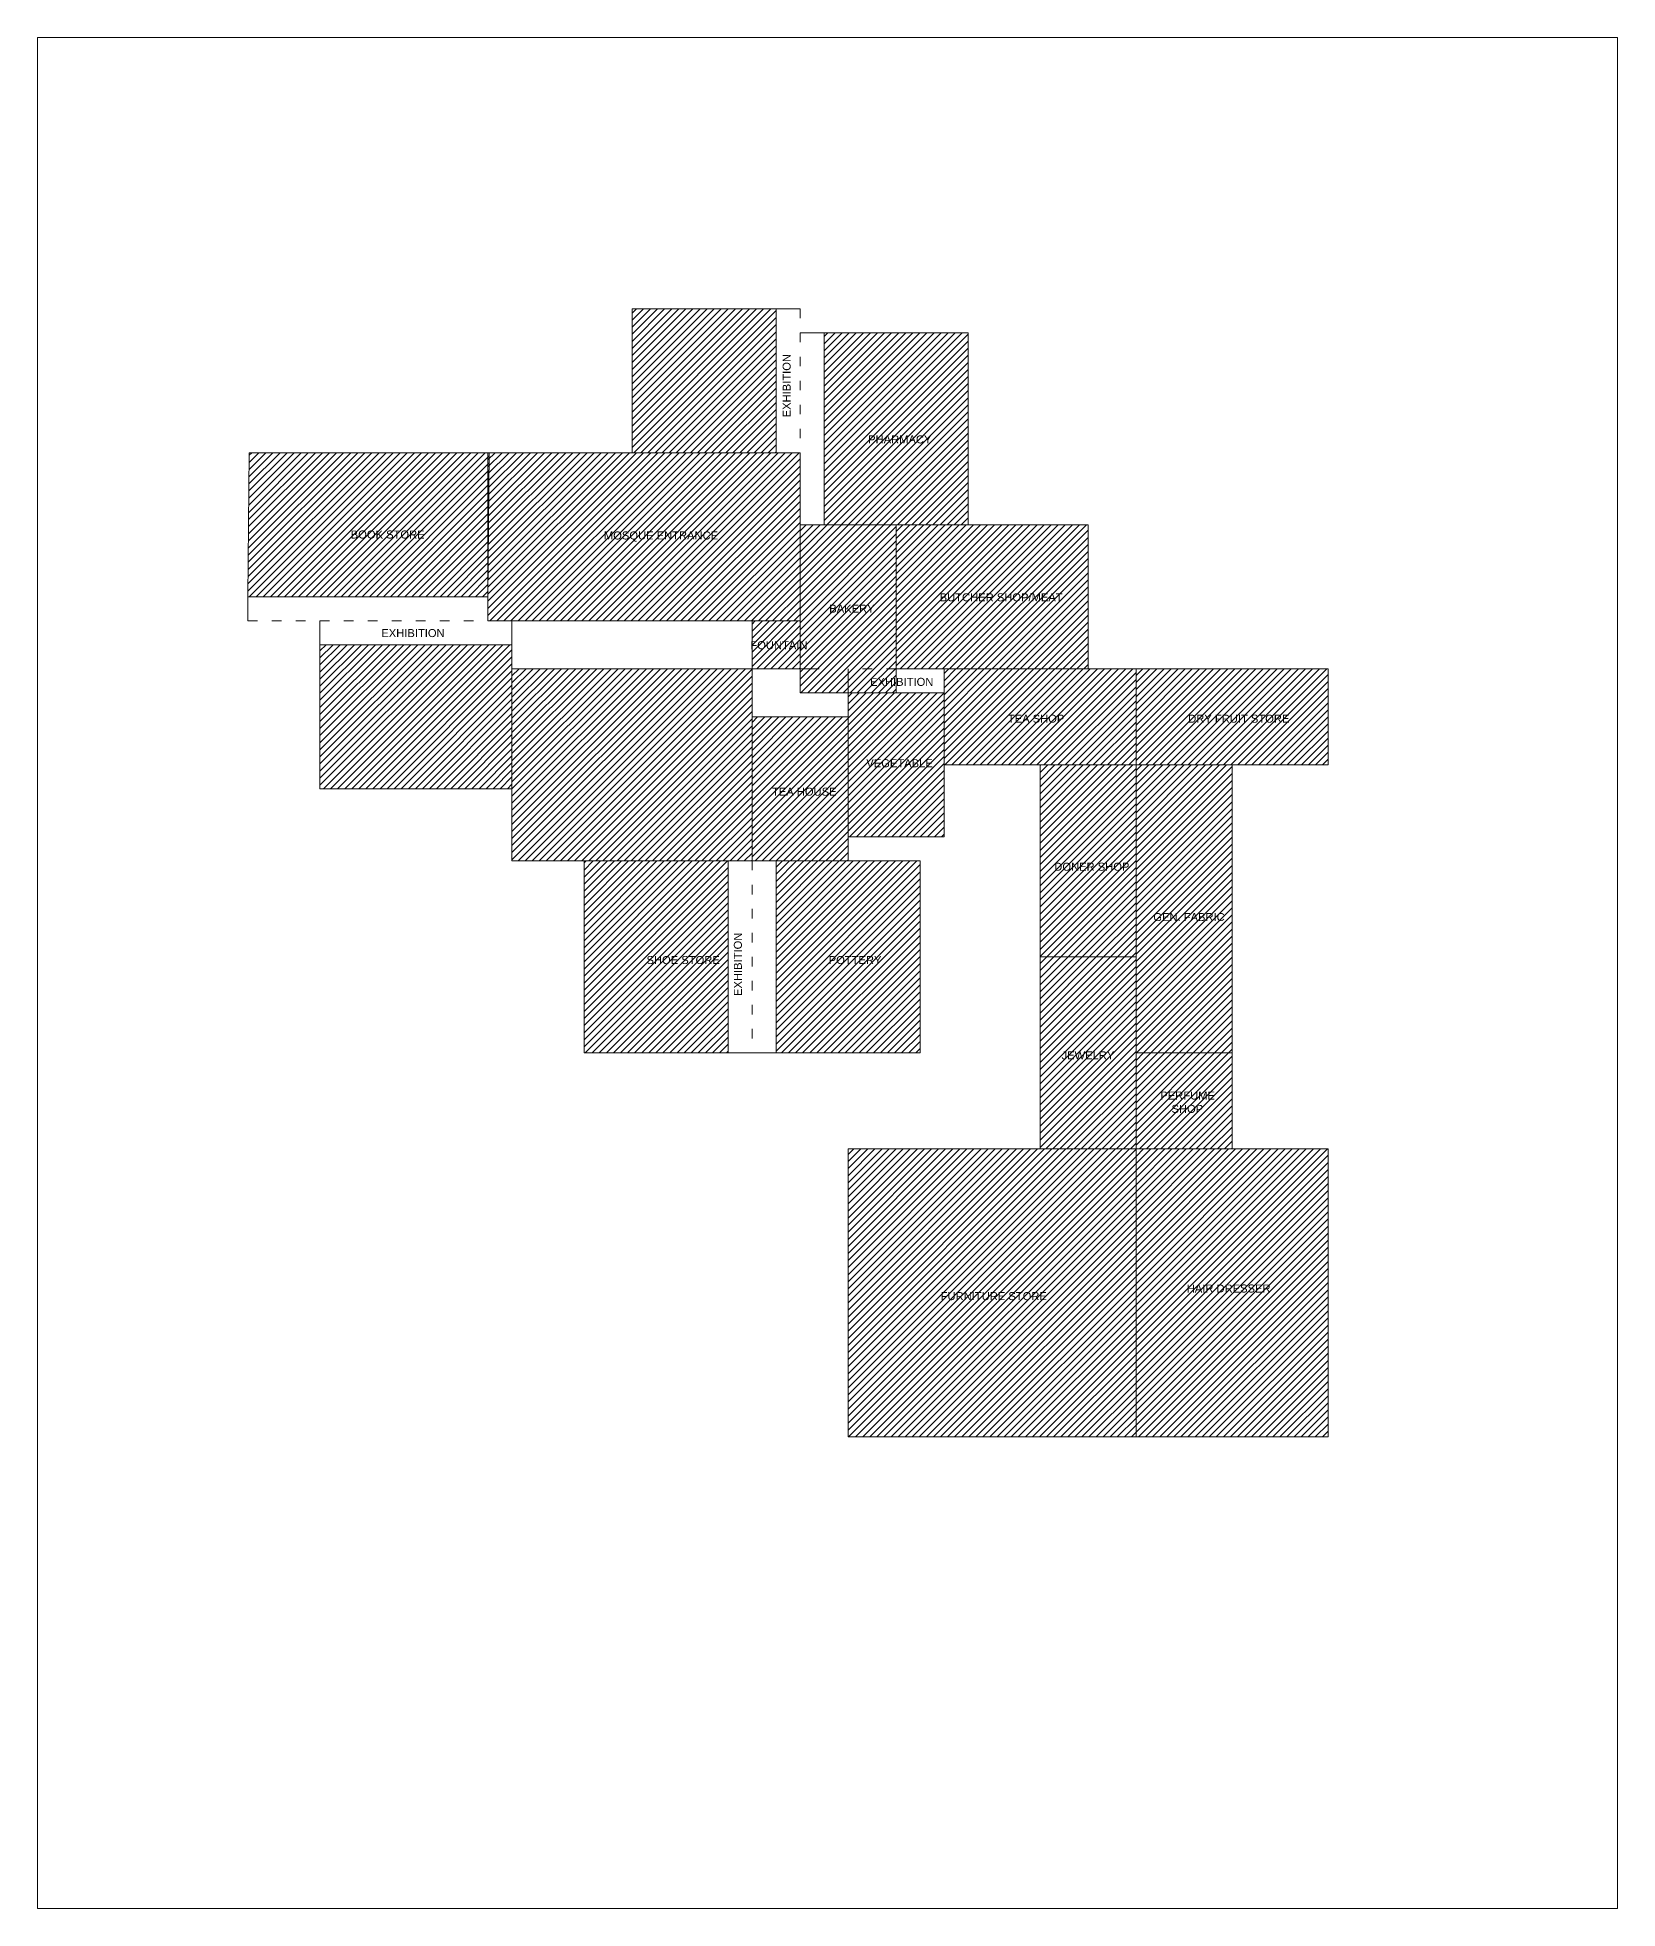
# Model space of a CAD drawing. Header units: inches. Extents: x 164 to 379, y 38 to 328.
# Drawn here: x 339.54 to 379.05, y 37.63 to 84.4 of the extents above; entities that cross this region are included whole.
import ezdxf

# ---------------------------------------------------------------- set-up
doc = ezdxf.new("R2010")
doc.units = ezdxf.units.IN
doc.header["$MEASUREMENT"] = 0
doc.linetypes.add('ACAD_ISO03W100', pattern=[30, 12, -18])
for name, color, linetype, lineweight in [('Fountain', 170, 'Continuous', 13), ('RedCross', 30, 'Continuous', 13), ('Restaurant&Shop', 104, 'Continuous', 13), ('Store', 131, 'Continuous', 13), ('TEXT', 7, 'Continuous', 13), ('Walkway Junction', 7, 'Continuous', 13)]:
    doc.layers.add(name, color=color, linetype=linetype, lineweight=lineweight)
doc.styles.get("Standard").update_dxf_attribs({"font": 'arial.ttf'})
pattern_1 = [(45, (105.6886, -19.29862), (-0.08838835, 0.08838835), [])]
pattern_2 = [(45, (100.8886, -19.29862), (-0.08838835, 0.08838835), [])]
pattern_3 = [(45, (98.4886, -19.29862), (-0.08838835, 0.08838835), [])]

# ---------------------------------------------------------------- blocks, each defined once
blk = doc.blocks.new('A$C40AA3693')
at = {"layer": 'RedCross'}
h = blk.add_hatch(dxfattribs=at)
h.set_pattern_fill('ANSI31', color=256)
h.set_pattern_definition([(45, (-197.71975, -102.92209), (-0.08838835, 0.08838835), [])])
h.paths.add_polyline_path([(0, 4.2), (7.8, 4.2), (7.8, 0), (0, 0)])
blk.add_lwpolyline([(0, 4.2), (7.8, 4.2), (7.8, 0), (0, 0)], close=True, dxfattribs=at)
at = {"layer": 'TEXT', "insert": (2.897, 2.231), "char_height": 0.2, "attachment_point": 1}
blk.add_mtext_dynamic_manual_height_columns('MOSQUE ENTRANCE', width=3.58638, gutter_width=1, heights=[0], dxfattribs=at)
blk = doc.blocks.new('A$C7B0C4086')
at = {"layer": 'Restaurant&Shop'}
h = blk.add_hatch(dxfattribs=at)
h.set_pattern_fill('ANSI31', color=256)
h.set_pattern_definition([(45, (-213.31975, -103.52209), (-0.08838835, 0.08838835), [])])
h.paths.add_polyline_path([(2.4, 3.6), (0, 3.6), (0, -0.6), (2.4, -0.6)])
blk.add_lwpolyline([(2.4, 3.6), (0, 3.6), (0, -0.6), (2.4, -0.6)], close=True, dxfattribs=at)
at = {"layer": 'TEXT', "insert": (0.731, 1.602), "char_height": 0.2, "attachment_point": 1}
blk.add_mtext_dynamic_manual_height_columns('BAKERY', width=3.58638, gutter_width=1, heights=[0], dxfattribs=at)
blk = doc.blocks.new('A$C5EA1074B')
at = {"layer": 'Restaurant&Shop'}
h = blk.add_hatch(dxfattribs=at)
h.set_pattern_fill('ANSI31', color=256)
h.set_pattern_definition([(45, (-197.71975, -89.12209), (-0.08838835, 0.08838835), [])])
h.paths.add_polyline_path([(0, 4.8), (6, 4.8), (6, 0), (0, 0)])
at = {"layer": 'Restaurant&Shop', "linetype": 'ACAD_ISO03W100', "ltscale": 0.04}
blk.add_line((0, 6), (6, 6), dxfattribs=at)
at = {"layer": 'Restaurant&Shop'}
for p, q in [((0, 4.8), (0, 6)), ((6, 6), (6, 4.8))]:
    blk.add_line(p, q, dxfattribs=at)
blk.add_lwpolyline([(0, 4.8), (6, 4.8), (6, 0), (0, 0)], close=True, dxfattribs=at)
blk = doc.blocks.new('A$C4CCC1A8E')
at = {"layer": 'Store'}
h = blk.add_hatch(dxfattribs=at)
h.set_pattern_fill('ANSI31', color=256)
h.set_pattern_definition([(45, (-192.91975, -93.92209), (-0.08838835, 0.08838835), [])])
h.paths.add_polyline_path([(4.8, 2.4), (0, 2.4), (0, -1.2), (4.8, -1.2)])
at = {"layer": 'Store', "linetype": 'ACAD_ISO03W100', "ltscale": 0.02}
blk.add_line((0, 3), (4.8, 3), dxfattribs=at)
at = {"layer": 'Store'}
for p, q in [((0, 3), (0, 2.4)), ((4.8, 3), (4.8, 2.4))]:
    blk.add_line(p, q, dxfattribs=at)
blk.add_lwpolyline([(4.8, 2.4), (0, 2.4), (0, -1.2), (4.8, -1.2)], close=True, dxfattribs=at)
at = {"layer": 'TEXT', "insert": (1.533, 2.791), "char_height": 0.2, "attachment_point": 1}
blk.add_mtext_dynamic_manual_height_columns('EXHIBITION', width=3.58638, gutter_width=1, heights=[0], dxfattribs=at)
blk = doc.blocks.new('A$C54F82CA7')
at = {"layer": 'Store'}
h = blk.add_hatch(dxfattribs=at)
h.set_pattern_fill('ANSI31', color=256)
h.set_pattern_definition([(45, (-191.71975, -99.32209), (-0.08838835, 0.08838835), [])])
h.paths.add_polyline_path([(0.029, 4.2), (6.029, 4.2), (6, 0.6), (0, 0.6)])
for p, q in [((0, 0.6), (0, 0)), ((6, 0.6), (6, 0))]:
    blk.add_line(p, q, dxfattribs=at)
at = {"layer": 'Store', "linetype": 'ACAD_ISO03W100', "ltscale": 0.02}
blk.add_line((0, 0), (6, 0), dxfattribs=at)
at = {"layer": 'Store'}
blk.add_lwpolyline([(0.029, 4.2), (6.029, 4.2), (6, 0.6), (0, 0.6)], close=True, dxfattribs=at)
at = {"layer": 'TEXT', "insert": (2.568, 2.255), "char_height": 0.2, "attachment_point": 1}
blk.add_mtext_dynamic_manual_height_columns('BOOK STORE', width=3.58638, gutter_width=1, heights=[0], dxfattribs=at)
blk = doc.blocks.new('A$C29A25D2F')
at = {"layer": 'Store'}
h = blk.add_hatch(dxfattribs=at)
h.set_pattern_fill('ANSI31', color=256)
h.set_pattern_definition([(45, (-202.51975, -107.12209), (-0.08838835, 0.08838835), [])])
h.paths.add_polyline_path([(-1.2, 3.6), (2.4, 3.6), (2.4, 0), (-1.2, 0)])
for p, q in [((2.4, 3.6), (3, 3.6)), ((3, 0), (2.4, 0))]:
    blk.add_line(p, q, dxfattribs=at)
at = {"layer": 'Store', "linetype": 'ACAD_ISO03W100', "ltscale": 0.02}
blk.add_line((3, 3.6), (3, 0), dxfattribs=at)
at = {"layer": 'Store'}
blk.add_lwpolyline([(-1.2, 3.6), (2.4, 3.6), (2.4, 0), (-1.2, 0)], close=True, dxfattribs=at)
blk = doc.blocks.new('A$C7A9A3AD2')
at = {"layer": 'Store'}
h = blk.add_hatch(dxfattribs=at)
h.set_pattern_fill('ANSI31', color=256)
h.set_pattern_definition([(45, (-215.71975, -99.32209), (-0.08838835, 0.08838835), [])])
h.paths.add_polyline_path([(0, 0), (4.8, 0), (4.8, 3.6), (0, 3.6)])
blk.add_lwpolyline([(0, 0), (4.8, 0), (4.8, 3.6), (0, 3.6)], close=True, dxfattribs=at)
at = {"layer": 'TEXT', "insert": (1.092, 1.682), "char_height": 0.2, "attachment_point": 7}
blk.add_mtext_dynamic_manual_height_columns('BUTCHER SHOP/MEAT', width=3.58638, gutter_width=1, heights=[0], dxfattribs=at)

msp = doc.modelspace()

# ---------------------------------------------------------------- hatches: boundary and pattern name
at = {"layer": 'Fountain'}
h = msp.add_hatch(dxfattribs=at)
h.set_pattern_fill('ANSI31', color=256)
h.set_pattern_definition([(45, (150.0886, -30.09862), (-0.08838835, 0.08838835), [])])
h.paths.add_polyline_path([(357.40834, 68.62347), (358.60834, 68.62347), (358.60834, 69.82347), (357.40834, 69.82347)])
h = msp.add_hatch(dxfattribs=at)
h.set_pattern_fill('ANSI31', color=256)
h.set_pattern_definition(pattern_3)
h.paths.add_polyline_path([(369.40834, 59.02347), (367.00834, 59.02347), (367.00834, 66.22347), (369.40834, 66.22347)])
at = {"layer": 'Restaurant&Shop'}
h = msp.add_hatch(dxfattribs=at)
h.set_pattern_fill('ANSI31', color=256)
h.set_pattern_definition([(45, (103.2886, -19.29862), (-0.08838835, 0.08838835), [])])
h.paths.add_polyline_path([(367.00834, 66.22347), (362.20834, 66.22347), (362.20834, 68.62347), (367.00834, 68.62347)])
h = msp.add_hatch(dxfattribs=at)
h.set_pattern_fill('ANSI31', color=256)
h.set_pattern_definition([(45, (100.8886, -19.29862), (-0.08838835, 0.08838835), [])])
h.paths.add_polyline_path([(367.00834, 68.62347), (371.80834, 68.62347), (371.80834, 66.22347), (367.00834, 66.22347)])
h = msp.add_hatch(dxfattribs=at)
h.set_pattern_fill('ANSI31', color=256)
h.set_pattern_definition([(45, (144.0886, -25.29862), (-0.08838835, 0.08838835), [])])
h.paths.add_polyline_path([(357.40834, 67.42347), (359.80834, 67.42347), (359.80834, 63.82347), (357.40834, 63.82347)])
h = msp.add_hatch(dxfattribs=at)
h.set_pattern_fill('ANSI31', color=256)
h.set_pattern_definition(pattern_1)
h.paths.add_polyline_path([(367.00834, 61.42347), (364.60834, 61.42347), (364.60834, 66.22347), (367.00834, 66.22347)])
at = {"layer": 'Store'}
h = msp.add_hatch(dxfattribs=at)
h.set_pattern_fill('ANSI31', color=256)
h.set_pattern_definition([(45, (150.6886, -34.89862), (-0.08838835, 0.08838835), [])])
h.paths.add_polyline_path([(362.80834, 77.02347), (359.20834, 77.02347), (359.20834, 72.22347), (362.80834, 72.22347)])
h = msp.add_hatch(dxfattribs=at)
h.set_pattern_fill('ANSI31', color=256)
h.set_pattern_definition([(45, (144.0886, -28.29862), (-0.08838835, 0.08838835), [])])
h.paths.add_polyline_path([(359.80834, 68.02347), (362.20834, 68.02347), (362.20834, 64.42347), (359.80834, 64.42347)])
h = msp.add_hatch(dxfattribs=at)
h.set_pattern_fill('ANSI31', color=256)
h.set_pattern_definition(pattern_3)
h.paths.add_polyline_path([(369.40834, 66.22347), (367.00834, 66.22347), (367.00834, 59.02347), (369.40834, 59.02347)])
h = msp.add_hatch(dxfattribs=at)
h.set_pattern_fill('ANSI31', color=256)
h.set_pattern_definition([(45, (151.8886, -25.29862), (-0.08838835, 0.08838835), [])])
h.paths.add_polyline_path([(356.80834, 63.82347), (353.20835, 63.82347), (353.20835, 59.02347), (356.80834, 59.02347)])
h = msp.add_hatch(dxfattribs=at)
h.set_pattern_fill('ANSI31', color=256)
h.set_pattern_definition([(45, (156.0886, -25.29862), (-0.08838835, 0.08838835), [])])
h.paths.add_polyline_path([(358.00834, 63.82347), (361.60834, 63.82347), (361.60834, 59.02347), (358.00834, 59.02347)])
h = msp.add_hatch(dxfattribs=at)
h.set_pattern_fill('ANSI31', color=256)
h.set_pattern_definition(pattern_1)
h.paths.add_polyline_path([(367.00834, 61.42347), (364.60834, 61.42347), (364.60834, 56.62347), (367.00834, 56.62347)])
h = msp.add_hatch(dxfattribs=at)
h.set_pattern_fill('ANSI31', color=256)
h.set_pattern_definition(pattern_3)
h.paths.add_polyline_path([(367.00834, 59.02347), (369.40834, 59.02347), (369.40834, 56.62347), (367.00834, 56.62347)])
h = msp.add_hatch(dxfattribs=at)
h.set_pattern_fill('ANSI31', color=256)
h.set_pattern_definition(pattern_2)
h.paths.add_polyline_path([(367.00834, 56.62347), (359.80834, 56.62347), (359.80834, 49.42347), (367.00834, 49.42347)])
h = msp.add_hatch(dxfattribs=at)
h.set_pattern_fill('ANSI31', color=256)
h.set_pattern_definition(pattern_2)
h.paths.add_polyline_path([(371.80834, 56.62347), (367.00834, 56.62347), (367.00834, 49.42347), (371.80834, 49.42347)])

# ---------------------------------------------------------------- linework, layer by layer
at = {"layer": 'Fountain'}
msp.add_lwpolyline([(357.40834, 68.62347), (357.40834, 69.82347), (358.60834, 69.82347), (358.60834, 68.62347), (357.40834, 68.62347)], dxfattribs=at)
at = {"layer": 'Restaurant&Shop', "linetype": 'ACAD_ISO03W100', "ltscale": 0.04}
msp.add_line((357.40834, 68.62347), (359.80834, 68.62347), dxfattribs=at)
at = {"layer": 'Restaurant&Shop'}
for p, q in [((357.40834, 68.62347), (357.40834, 63.82347)), ((359.80834, 68.62347), (359.80834, 63.82347))]:
    msp.add_line(p, q, dxfattribs=at)
for points in [[(367.00834, 66.22347), (362.20834, 66.22347), (362.20834, 68.62347), (367.00834, 68.62347)], [(367.00834, 68.62347), (371.80834, 68.62347), (371.80834, 66.22347), (367.00834, 66.22347)], [(357.40834, 67.42347), (359.80834, 67.42347), (359.80834, 63.82347), (357.40834, 63.82347)], [(367.00834, 61.42347), (364.60834, 61.42347), (364.60834, 66.22347), (367.00834, 66.22347)]]:
    msp.add_lwpolyline(points, close=True, dxfattribs=at)
at = {"layer": 'Store'}
for p, q in [((358.60834, 77.02347), (362.80834, 77.02347)), ((358.60834, 72.22347), (362.80834, 72.22347)), ((359.80834, 68.62347), (359.80834, 68.02347)), ((362.20834, 68.62347), (362.20834, 68.02347)), ((357.40834, 63.82347), (356.80834, 63.82347)), ((357.40834, 63.82347), (358.00834, 63.82347)), ((357.40834, 59.02347), (356.80834, 59.02347)), ((357.40834, 59.02347), (358.00834, 59.02347))]:
    msp.add_line(p, q, dxfattribs=at)
at = {"layer": 'Store', "linetype": 'ACAD_ISO03W100', "ltscale": 0.02}
for p, q in [((358.60834, 77.02347), (358.60834, 72.22347)), ((362.20834, 68.62347), (359.80834, 68.62347)), ((357.40834, 63.82347), (357.40834, 59.02347)), ((357.40834, 63.82347), (357.40834, 59.02347))]:
    msp.add_line(p, q, dxfattribs=at)
at = {"layer": 'Store'}
for points in [[(362.80834, 77.02347), (359.20834, 77.02347), (359.20834, 72.22347), (362.80834, 72.22347)], [(359.80834, 68.02347), (362.20834, 68.02347), (362.20834, 64.42347), (359.80834, 64.42347)], [(369.40834, 59.02347), (367.00834, 59.02347), (367.00834, 66.22347), (369.40834, 66.22347)], [(356.80834, 63.82347), (353.20835, 63.82347), (353.20835, 59.02347), (356.80834, 59.02347)], [(358.00834, 63.82347), (361.60834, 63.82347), (361.60834, 59.02347), (358.00834, 59.02347)], [(367.00834, 61.42347), (364.60834, 61.42347), (364.60834, 56.62347), (367.00834, 56.62347)], [(367.00834, 59.02347), (369.40834, 59.02347), (369.40834, 56.62347), (367.00834, 56.62347)], [(367.00834, 56.62347), (359.80834, 56.62347), (359.80834, 49.42347), (367.00834, 49.42347)], [(371.80834, 56.62347), (367.00834, 56.62347), (367.00834, 49.42347), (371.80834, 49.42347)]]:
    msp.add_lwpolyline(points, close=True, dxfattribs=at)
at = {"layer": 'TEXT'}
msp.add_lwpolyline([(339.54438, 84.40455), (379.04688, 84.40455), (379.04688, 37.62943), (339.54438, 37.62943)], close=True, dxfattribs=at)
at = {"layer": 'Walkway Junction'}
for p in [(362.20834, 66.22347), (367.00834, 56.62347)]:
    msp.add_line(p, (367.00834, 66.22347), dxfattribs=at)

# ---------------------------------------------------------------- block references
at = {"layer": 'Fountain'}
for name, p in [('A$C29A25D2F', (355.60834, 74.02347)), ('A$C54F82CA7', (344.80834, 69.82347)), ('A$C40AA3693', (350.80834, 69.82347)), ('A$C7B0C4086', (358.60834, 68.62347)), ('A$C7A9A3AD2', (361.00834, 68.62347)), ('A$C4CCC1A8E', (346.60834, 66.82347)), ('A$C5EA1074B', (351.40834, 63.82347))]:
    msp.add_blockref(name, p, dxfattribs=at)

# ---------------------------------------------------------------- texts
at = {"layer": 'TEXT', "char_height": 0.2, "attachment_point": 1, "rotation": 90}
for insert in [(358.17416, 74.90752), (356.95473, 60.44232)]:
    msp.add_mtext_dynamic_manual_height_columns('EXHIBITION', width=3.5863752, gutter_width=1, heights=[0], dxfattribs=dict(at, insert=insert))
at = {"layer": 'TEXT', "char_height": 0.2}
for s, insert, attachment_point in [('PHARMACY', (360.31096, 74.45518), 1), ('FOUNTAIN', (357.36716, 69.3117), 1), ('EXHIBITION', (360.3585, 68.19186), 7), ('TEA SHOP', (363.80438, 67.47444), 1), ('DRY FRUIT STORE', (368.31295, 67.47444), 1), ('VEGETABLE', (360.26559, 66.158), 7), ('TEA HOUSE', (357.90781, 65.6496), 1), ('DONER SHOP', (364.96511, 63.77357), 1), ('GEN. FABRIC', (367.43978, 62.51555), 1), ('SHOE STORE', (354.77161, 61.4409), 1), ('POTTERY', (360.64508, 61.4409), 3), ('\\pi1.13821,t3.13821;JEWELRY', (364.00834, 59.05937), 1), ('\\pi1.12845;PERFUME \\P\\pi1.40963;SHOP', (366.48682, 58.05365), 1), ('\\pi0.485;FURNITURE STORE', (361.64061, 53.03991), 1), ('\\pi0.75819;HAIR DRESSER', (367.51779, 53.22996), 1)]:
    msp.add_mtext_dynamic_manual_height_columns(s, width=3.5863752, gutter_width=1, heights=[0], dxfattribs=dict(at, insert=insert, attachment_point=attachment_point))

doc.saveas('drawing.dxf')
